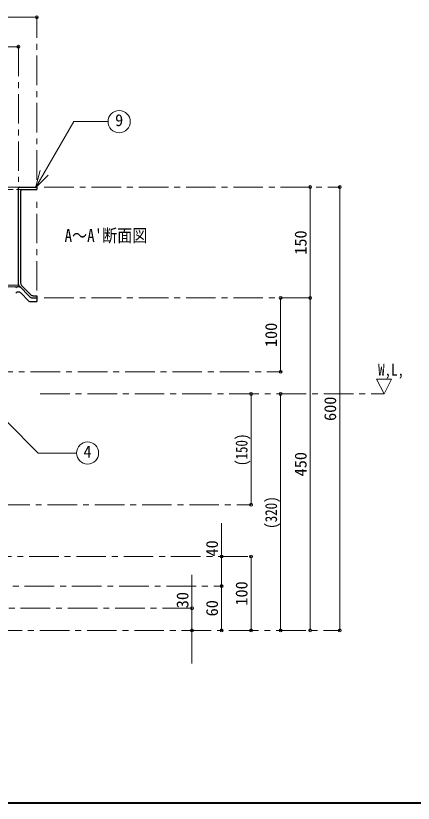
# Model space of a CAD drawing. Units: millimetres at full size, sheet at 1:8. Extents: x -1649 to 1591, y -1079 to 1169.
# Drawn here: x -582 to -44, y -1079 to -13 of the extents above; entities that cross this region are included whole.
import ezdxf
from ezdxf.enums import TextEntityAlignment as Align

# ---------------------------------------------------------------- set-up
doc = ezdxf.new("R2010")
doc.units = ezdxf.units.MM
doc.header["$LTSCALE"] = 8
doc.header["$PDMODE"] = 32
doc.header["$PDSIZE"] = 4
doc.linetypes.add('CHAIN1', pattern=[8, 5, -1, 1, -1])
doc.linetypes.add('DASHED1', pattern=[1.8, 1.2, -0.6])
doc.layers.add('0-0_ﾚｲﾔ1', color=4, linetype='Continuous', lineweight=9)
doc.styles.add('ＭＳ ゴシック', font='')
doc.styles.get('ＭＳ ゴシック').set_extended_font_data('MS Gothic')

msp = doc.modelspace()

# ---------------------------------------------------------------- linework, layer by layer
at = {"layer": '0-0_ﾚｲﾔ1'}
for p, q in [((-1263.576, -14.982), (-553.576, -14.982)), ((-578.576, -54.982), (-1238.576, -54.982)), ((-1239.514, -244.982), (-577.639, -244.982)), ((-183.576, -394.982), (-183.576, -244.982)), ((-143.576, -244.982), (-143.576, -844.982)), ((-772.076, -377.744), (-578.354, -377.744)), ((-641.032, -379.982), (-578.576, -379.982)), ((-223.576, -394.982), (-223.576, -494.982)), ((-183.576, -844.982), (-183.576, -394.982)), ((-263.576, -674.982), (-263.576, -524.982)), ((-223.576, -524.982), (-223.576, -844.982)), ((-303.576, -784.982), (-303.576, -699.982)), ((-263.576, -744.982), (-263.576, -844.982)), ((-343.576, -769.982), (-343.576, -889.982)), ((-303.576, -844.982), (-303.576, -784.982))]:
    msp.add_line(p, q, dxfattribs=at)
at = {"layer": '0-0_ﾚｲﾔ1', "linetype": 'CHAIN1'}
for p, q in [((-553.576, -234.982), (-553.576, -14.982)), ((-578.576, -54.982), (-578.576, -237.982)), ((-543.576, -244.982), (-143.576, -244.982)), ((-553.576, -384.982), (-553.576, -257.982)), ((-543.576, -394.982), (-183.576, -394.982)), ((-754.076, -494.982), (-223.576, -494.982)), ((-549.076, -524.982), (-83.576, -524.982)), ((-603.076, -674.982), (-263.576, -674.982)), ((-755.988, -744.982), (-263.576, -744.982)), ((-762.076, -784.982), (-303.576, -784.982)), ((-343.576, -814.982), (-765.076, -814.982)), ((-613.576, -844.982), (-143.576, -844.982))]:
    msp.add_line(p, q, dxfattribs=at)
at = {"layer": '0-0_ﾚｲﾔ1', "color": 7, "lineweight": 18}
for p, q in [((-555.202, -245.814), (-503.497, -156.258)), ((-503.497, -156.258), (-457.166, -156.258)), ((-555.202, -245.814), (-548.991, -222.632)), ((-555.202, -245.814), (-538.232, -228.844))]:
    msp.add_line(p, q, dxfattribs=at)
at = {"layer": '0-0_ﾚｲﾔ1', "color": 5, "lineweight": 25}
for p, q in [((-577.639, -244.982), (-553.576, -244.982)), ((-553.576, -244.982), (-553.576, -247.982)), ((-578.576, -376.611), (-578.576, -245.919)), ((-575.576, -249.857), (-575.576, -374.571)), ((-573.701, -247.982), (-553.576, -247.982)), ((-563.258, -393.48), (-577.72, -378.71)), ((-574.149, -378.069), (-561.997, -390.48)), ((-565.217, -398.48), (-575.004, -388.484)), ((-558.424, -391.982), (-553.576, -391.982)), ((-553.576, -391.982), (-553.576, -399.982)), ((-561.644, -399.982), (-553.576, -399.982)), ((-559.686, -394.982), (-553.576, -394.982))]:
    msp.add_line(p, q, dxfattribs=at)
at = {"layer": '0-0_ﾚｲﾔ1', "linetype": 'DASHED1'}
msp.add_line((-1243.451, -247.982), (-573.701, -247.982), dxfattribs=at)
at = {"layer": '0-0_ﾚｲﾔ1', "color": 1, "lineweight": 40}
msp.add_line((1591.424, -1078.982), (-1648.576, -1078.982), dxfattribs=at)
at = {"layer": '0-0_ﾚｲﾔ1', "color": 7, "lineweight": 18}
msp.add_lwpolyline([(-83.576, -524.982), (-93.576, -504.982), (-73.576, -504.982)], close=True, dxfattribs=at)
msp.add_lwpolyline([(-636.369, -520.441), (-551.887, -604.922), (-499.937, -604.922)], dxfattribs=at)
for centre in [(-442.166, -156.258), (-484.937, -604.922)]:
    msp.add_circle(centre, 15, dxfattribs=at)
at = {"layer": '0-0_ﾚｲﾔ1', "color": 5, "lineweight": 25}
for centre, radius, start, end in [((-577.639, -245.919), 0.938, 90, 180), ((-573.701, -249.857), 1.875, 90, 180), ((-578.576, -384.982), 5, 44.3947, 135.6053), ((-575.576, -376.611), 3, 180, 224.3947), ((-570.576, -374.571), 5, 180, 224.3947), ((-578.576, -391.982), 5, 44.3947, 135.6053), ((-559.686, -389.982), 5, 224.3947, 270), ((-558.424, -386.982), 5, 224.3947, 270), ((-561.644, -394.982), 5, 224.3947, 270)]:
    msp.add_arc(centre, radius, start, end, dxfattribs=at)
at = {"layer": '0-0_ﾚｲﾔ1', "color": 1}
for p in [(-553.576, -14.982), (-578.576, -54.982), (-183.576, -244.982), (-143.576, -244.982), (-223.576, -394.982), (-183.576, -394.982), (-223.576, -494.982), (-263.576, -524.982), (-223.576, -524.982), (-263.576, -674.982), (-303.576, -744.982), (-263.576, -744.982), (-303.576, -784.982), (-343.576, -814.982), (-343.576, -844.982), (-303.576, -844.982), (-263.576, -844.982), (-223.576, -844.982), (-183.576, -844.982), (-143.576, -844.982)]:
    msp.add_point(p, dxfattribs=at)

# ---------------------------------------------------------------- texts
at = {"layer": '0-0_ﾚｲﾔ1', "color": 7, "style": 'ＭＳ ゴシック'}
for s, p in [('9', (-447.666, -167.258)), ('4', (-490.437, -615.922))]:
    msp.add_text(s, height=16.13, dxfattribs=at).set_placement(p, align=Align.BOTTOM_LEFT)
for s, height, width, p in [("A～A'断面図", 17.6, 0.85, (-516.076, -324.482)), ('W,L,', 16.13, 0.8, (-91.576, -504.982))]:
    msp.add_text(s, height=height, dxfattribs=dict(at, width=width)).set_placement(p, align=Align.BOTTOM_LEFT)
for s, p in [('150', (-183.576, -336.482)), ('100', (-223.576, -461.482)), ('600', (-143.576, -561.482)), ('450', (-183.576, -636.482)), ('40', (-303.576, -744.982)), ('100', (-263.576, -811.482)), ('30', (-343.576, -814.982)), ('60', (-303.576, -825.982))]:
    msp.add_text(s, height=16.13, rotation=90, dxfattribs=at).set_placement(p, align=Align.BOTTOM_LEFT)
at = {"layer": '0-0_ﾚｲﾔ1', "color": 7, "style": 'ＭＳ ゴシック', "width": 0.8}
for s, p in [('(150)', (-263.576, -622.482)), ('(320)', (-223.576, -707.482))]:
    msp.add_text(s, height=16.13, rotation=90, dxfattribs=at).set_placement(p, align=Align.BOTTOM_LEFT)

doc.saveas('drawing.dxf')
